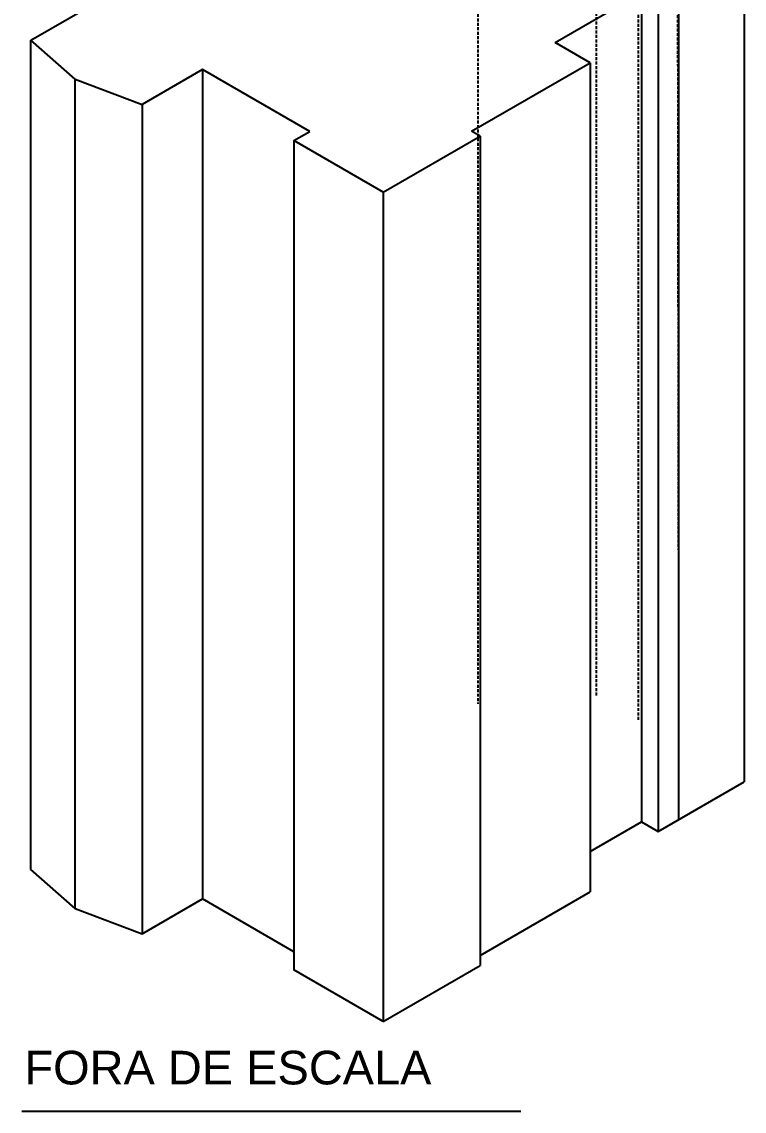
# Model space of a CAD drawing. Header units: inches. Extents: x 225 to 364, y 2 to 158.
# Drawn here: x 302.8 to 363.8, y 2.1 to 94 of the extents above; entities that cross this region are included whole.
import ezdxf

# ---------------------------------------------------------------- set-up
doc = ezdxf.new("R2010")
doc.units = ezdxf.units.IN
doc.header["$MEASUREMENT"] = 0
doc.linetypes.add('HIDDEN', pattern=[0.375, 0.25, -0.125])
for name, color, linetype in [('condutos', 61, 'Continuous'), ('estrutura', 180, 'Continuous'), ('texto', 2, 'Continuous')]:
    doc.layers.add(name, color=color, linetype=linetype)
doc.styles.get("Standard").update_dxf_attribs({"font": 'arial.ttf'})

msp = doc.modelspace()

# ---------------------------------------------------------------- linework, layer by layer
at = {"layer": 'condutos', "linetype": 'HIDDEN'}
for p, q in [((351.269, 119.55), (351.269, 37.12)), ((341.287, 118.701), (341.287, 36.474)), ((354.834, 117.492), (354.834, 35.062)), ((358.13, 115.59), (358.244, 33.093))]:
    msp.add_line(p, q, dxfattribs=at)
at = {"layer": 'condutos'}
for p, q in [((358.235, 108.52), (358.235, 26.689)), ((302.777, 2.085), (344.913, 2.085))]:
    msp.add_line(p, q, dxfattribs=at)
at = {"layer": 'estrutura'}
for p, q in [((303.546, 92.481), (331.376, 108.548)), ((363.785, 99.894), (363.785, 29.894)), ((347.807, 92.295), (355.112, 96.512)), ((355.112, 96.512), (355.112, 26.512)), ((356.521, 95.699), (356.521, 25.699)), ((303.546, 22.481), (303.546, 92.481)), ((307.276, 89.208), (303.546, 92.481)), ((350.763, 90.588), (347.807, 92.295)), ((340.76, 84.813), (350.763, 90.588)), ((350.763, 90.588), (350.763, 20.588)), ((307.276, 89.208), (312.946, 87.054)), ((307.276, 19.208), (307.276, 89.208)), ((318.049, 90), (312.946, 87.054)), ((327.096, 84.777), (318.049, 90)), ((318.049, 90), (318.049, 20)), ((312.946, 87.054), (312.946, 17.054)), ((325.765, 84.009), (327.096, 84.777)), ((341.493, 84.389), (340.76, 84.813)), ((333.299, 79.659), (325.765, 84.009)), ((325.765, 84.009), (325.765, 14.009)), ((333.299, 79.659), (341.493, 84.389)), ((341.493, 84.389), (341.493, 14.389)), ((333.299, 79.659), (333.299, 9.659)), ((356.521, 25.699), (363.785, 29.894)), ((350.763, 24.002), (355.112, 26.512)), ((355.112, 26.512), (356.521, 25.699)), ((307.276, 19.208), (303.546, 22.481)), ((341.493, 15.236), (350.763, 20.588)), ((312.946, 17.054), (318.049, 20)), ((325.765, 15.546), (318.049, 20)), ((307.276, 19.208), (312.946, 17.054)), ((333.299, 9.659), (325.765, 14.009)), ((333.299, 9.659), (341.493, 14.389))]:
    msp.add_line(p, q, dxfattribs=at)

# ---------------------------------------------------------------- texts
at = {"layer": 'texto', "insert": (300.163, 7.184), "char_height": 2.83839, "attachment_point": 1}
msp.add_mtext_dynamic_manual_height_columns('\\pxi-3,l4,ql,t4;FORA DE ESCALA', width=130.46108, gutter_width=14.192, heights=[0], dxfattribs=at)

doc.saveas('drawing.dxf')
